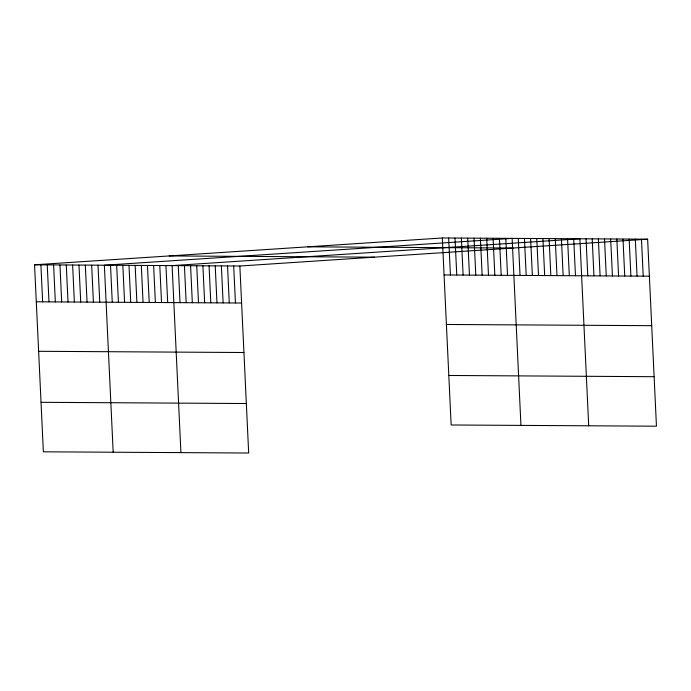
<?xml version="1.0" encoding="UTF-8"?>
<svg xmlns="http://www.w3.org/2000/svg" width="691" height="691" viewBox="0 0 691 691"><rect width="100%" height="100%" fill="white"/><g stroke="black" fill="none" stroke-linecap="round" stroke-linejoin="round"><path stroke-width="1.04" d="M34.55 264.8L239.855 266.018L248.674 453.028L43.369 451.81L34.55 264.8L442.326 237.972L647.631 239.19L656.45 426.2L451.145 424.982L442.326 237.972M239.855 266.018L647.631 239.19M307.754 246.825L513.067 248.043M169.114 255.946L374.418 257.164M444.071 274.958L649.376 276.184M36.295 301.794L241.6 303.012M446.403 324.468L651.708 325.686M38.627 351.296L243.94 352.514M448.805 375.472L654.118 376.699M41.037 402.309L246.341 403.527M641.473 239.155L643.217 276.141M635.314 239.112L637.059 276.106M629.155 239.077L630.9 276.072M622.997 239.043L624.742 276.037M616.838 239.008L618.583 275.994M610.671 238.965L612.416 275.959M604.513 238.931L606.257 275.925M598.354 238.896L600.099 275.89M592.196 238.861L593.94 275.856M586.037 238.818L587.782 275.813M588.697 425.803L579.879 238.784L172.102 265.612L180.921 452.631M573.72 238.749L575.465 275.744M567.561 238.715L569.306 275.709M561.403 238.68L563.148 275.666M555.244 238.637L556.989 275.631M549.086 238.602L550.831 275.597M542.927 238.568L544.672 275.562M536.769 238.533L538.505 275.519M530.602 238.49L532.346 275.484M524.443 238.455L526.188 275.45M518.285 238.421L520.029 275.415M520.945 425.397L512.126 238.386L104.358 265.214L113.177 452.225M505.786 238.343L507.522 275.338M499.438 238.309L501.182 275.303M493.089 238.274L494.834 275.26M486.74 238.231L488.485 275.225M480.4 238.196L482.145 275.191M474.052 238.153L475.797 275.148M467.703 238.119L469.448 275.113M461.363 238.084L463.108 275.078M455.015 238.041L456.76 275.035M448.666 238.006L450.411 275.001M233.696 265.983L235.441 302.969M227.538 265.94L229.282 302.934M221.379 265.905L223.124 302.9M215.221 265.871L216.965 302.865M209.062 265.836L210.807 302.831M202.904 265.793L204.648 302.788M196.745 265.759L198.49 302.753M190.586 265.724L192.331 302.718M184.428 265.69L186.173 302.684M178.269 265.655L180.006 302.641M165.944 265.577L167.688 302.572M159.785 265.543L161.53 302.537M153.627 265.508L155.371 302.494M147.468 265.465L149.213 302.459M141.309 265.43L143.054 302.425M135.151 265.396L136.896 302.39M128.992 265.361L130.737 302.347M122.834 265.318L124.579 302.312M116.675 265.284L118.42 302.278M110.517 265.249L112.262 302.243M98.01 265.171L99.754 302.166M91.661 265.137L93.406 302.131M85.321 265.102L87.057 302.088M78.973 265.059L80.717 302.053M72.624 265.024L74.369 302.019M66.276 264.99L68.02 301.976M59.936 264.947L61.68 301.941M53.587 264.912L55.332 301.907M47.238 264.869L48.983 301.863M40.899 264.834L42.643 301.829"/></g></svg>
